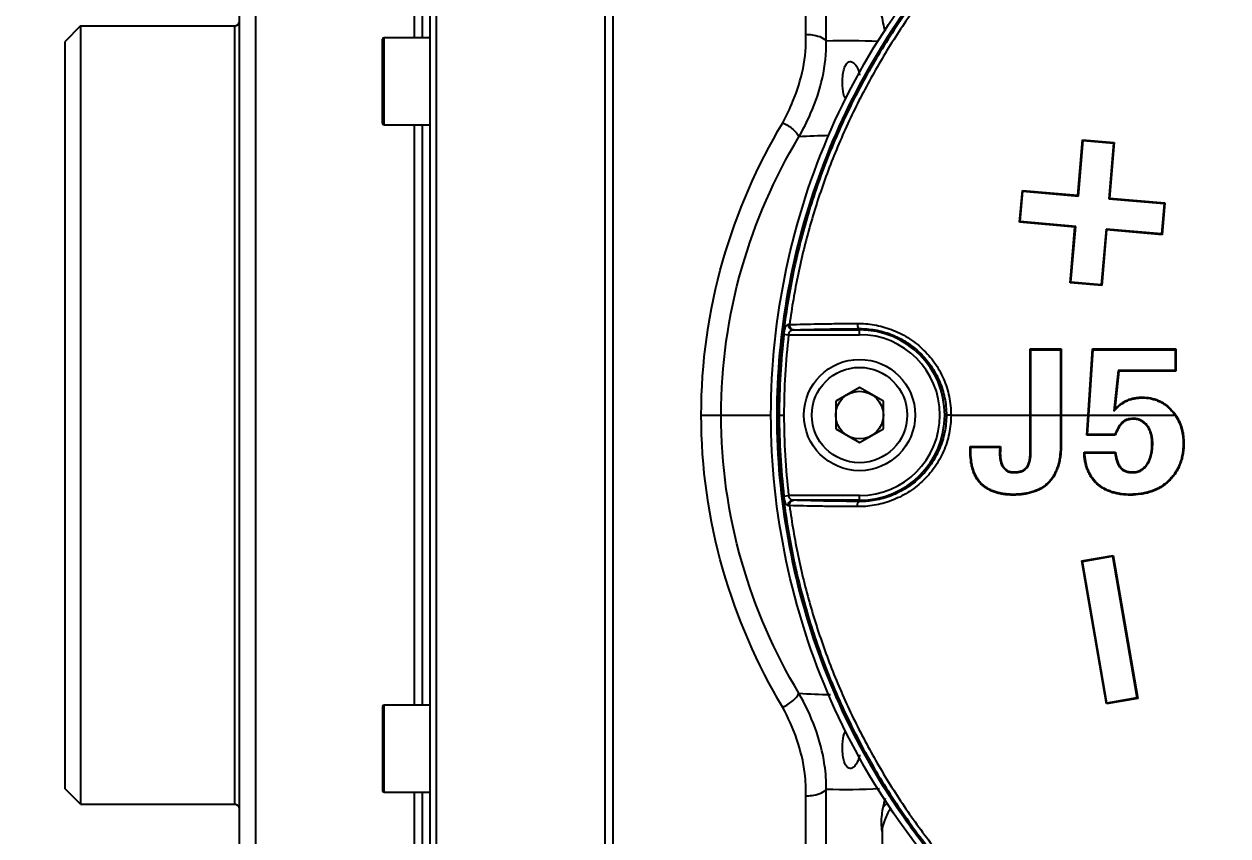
# Model space of a CAD drawing. Header units: millimetres. Extents: x 4086 to 8300, y 123 to 1549.
# Drawn here: x 7477.03 to 7495.96, y 1101.89 to 1114.66 of the extents above; entities that cross this region are included whole.
import ezdxf

# ---------------------------------------------------------------- set-up
doc = ezdxf.new("R2010")
doc.units = ezdxf.units.MM
doc.layers.add('外形图', color=7, linetype='Continuous')
doc.layers.add('尺寸标注', color=7, linetype='Continuous')
doc.styles.add('思源黑', font='SourceHanSansCN-Normal.ttf')
doc.dimstyles.new('尺寸标注_1_4比例', dxfattribs={"dimtxt": 7, "dimasz": 6, "dimexe": 2, "dimexo": 1.5, "dimgap": 1, "dimtad": 1, "dimdec": 1, "dimlfac": 4, "dimdsep": 46, "dimtxsty": '思源黑', "dimcen": 0.09, "dimadec": 0, "dimazin": 0, "dimtp": 0.01, "dimtm": 0.01, "dimtfac": 1, "dimtdec": 1, "dimtofl": 0, "dimtmove": 0, "dimatfit": 3, "dimfxl": 1, "dimtolj": 1, "dimarcsym": 0})

# ---------------------------------------------------------------- blocks, each defined once
blk = doc.blocks.new('*D986')
at = {"layer": 'Defpoints', "color": 0}
for p in [(7460.272, 1323.983), (7715.4, 1323.983), (7637.619, 925.251)]:
    blk.add_point(p, dxfattribs=at)
at = {"layer": '尺寸标注', "color": 0, "lineweight": -2}
for p, q in [((7713.9, 1323.983), (7458.272, 1323.983)), ((7460.272, 931.251), (7460.272, 1317.983)), ((7636.119, 925.251), (7458.272, 925.251))]:
    blk.add_line(p, q, dxfattribs=at)
at = {"layer": '尺寸标注', "color": 0}
for points in [[(7461.272, 1317.983), (7459.272, 1317.983), (7460.272, 1323.983)], [(7459.272, 931.251), (7461.272, 931.251), (7460.272, 925.251)]]:
    blk.add_solid(points, dxfattribs=at)
at = {"layer": '尺寸标注', "color": 0, "insert": (7455.648, 1124.617), "char_height": 7, "attachment_point": 5, "rotation": 90, "style": '思源黑'}
blk.add_mtext('\\A1;1594.9', dxfattribs=at)

msp = doc.modelspace()

# ---------------------------------------------------------------- linework, layer by layer
at = {"layer": '外形图'}
for p, q in [((7486.1647, 1096.9207), (7486.1647, 1120.0952)), ((7486.2897, 1096.2154), (7486.2897, 1120.1331)), ((7489.3204, 1114.4992), (7489.3204, 1120.1331)), ((7489.6411, 1114.399), (7489.6411, 1119.9387)), ((7483.4147, 1097.3731), (7483.4147, 1119.6428)), ((7483.5147, 1097.2581), (7483.5147, 1119.7581)), ((7480.4147, 1099.6332), (7480.4147, 1117.383)), ((7480.6647, 1116.8119), (7480.6647, 1099.3831)), ((7483.1647, 1114.4456), (7483.1647, 1116.8119)), ((7483.2897, 1114.4456), (7483.2897, 1116.9139)), ((7477.9147, 1114.6331), (7477.6647, 1114.3831)), ((7477.9147, 1114.6331), (7477.9147, 1102.3831)), ((7477.9147, 1114.6331), (7480.3397, 1114.6331)), ((7480.3397, 1102.3831), (7480.3397, 1114.6331)), ((7477.6647, 1114.3831), (7477.6647, 1102.6331)), ((7482.6647, 1113.0956), (7482.6647, 1114.4206)), ((7482.6897, 1113.0706), (7482.6897, 1114.4456)), ((7483.4147, 1114.4456), (7482.6897, 1114.4456)), ((7483.4147, 1113.0706), (7482.6897, 1113.0706)), ((7483.1647, 1103.9456), (7483.1647, 1113.0706)), ((7483.2897, 1103.9456), (7483.2897, 1113.0706)), ((7493.5969, 1111.9664), (7493.6734, 1112.8414)), ((7493.6068, 1111.9545), (7493.6834, 1112.8295)), ((7493.6734, 1112.8414), (7493.6834, 1112.8295)), ((7493.6734, 1112.8414), (7494.1715, 1112.7978)), ((7493.6834, 1112.8295), (7494.1596, 1112.7879)), ((7494.1596, 1112.7879), (7494.0831, 1111.9129)), ((7494.1715, 1112.7978), (7494.095, 1111.9228)), ((7494.1715, 1112.7978), (7494.1596, 1112.7879)), ((7492.6815, 1111.5427), (7492.7252, 1112.0427)), ((7492.6933, 1111.5527), (7492.7351, 1112.0308)), ((7492.7252, 1112.0427), (7492.7351, 1112.0308)), ((7492.7252, 1112.0427), (7493.5969, 1111.9664)), ((7492.7351, 1112.0308), (7493.6068, 1111.9545)), ((7493.5969, 1111.9664), (7493.6068, 1111.9545)), ((7494.095, 1111.9228), (7494.0831, 1111.9129)), ((7494.0831, 1111.9129), (7494.9548, 1111.8366)), ((7494.095, 1111.9228), (7494.9666, 1111.8466)), ((7494.9548, 1111.8366), (7494.9129, 1111.3584)), ((7494.9666, 1111.8466), (7494.9229, 1111.3466)), ((7494.9666, 1111.8466), (7494.9548, 1111.8366)), ((7492.6815, 1111.5427), (7492.6933, 1111.5527)), ((7493.5531, 1111.4664), (7492.6815, 1111.5427)), ((7493.565, 1111.4764), (7492.6933, 1111.5527)), ((7493.4766, 1110.5914), (7493.5531, 1111.4664)), ((7493.4885, 1110.6014), (7493.565, 1111.4764)), ((7493.5531, 1111.4664), (7493.565, 1111.4764)), ((7494.0412, 1111.4347), (7493.9647, 1110.5597)), ((7494.0512, 1111.4228), (7493.9747, 1110.5478)), ((7494.0512, 1111.4228), (7494.0412, 1111.4347)), ((7494.9129, 1111.3584), (7494.0412, 1111.4347)), ((7494.9229, 1111.3466), (7494.0512, 1111.4228)), ((7494.9229, 1111.3466), (7494.9129, 1111.3584)), ((7493.4766, 1110.5914), (7493.4885, 1110.6014)), ((7493.9747, 1110.5478), (7493.4766, 1110.5914)), ((7493.9647, 1110.5597), (7493.4885, 1110.6014)), ((7493.9747, 1110.5478), (7493.9647, 1110.5597)), ((7489.1141, 1109.8481), (7490.1647, 1109.8481)), ((7490.1647, 1109.7731), (7490.1647, 1109.8681)), ((7488.9769, 1109.7817), (7489.0503, 1109.7731)), ((7489.0503, 1109.7731), (7490.1647, 1109.7731)), ((7492.848, 1109.5478), (7492.8589, 1109.5369)), ((7492.848, 1109.5478), (7493.3368, 1109.5478)), ((7492.848, 1108.5081), (7492.848, 1109.5478)), ((7492.8589, 1109.5369), (7493.3259, 1109.5369)), ((7492.8589, 1108.5081), (7492.8589, 1109.5369)), ((7493.3368, 1109.5478), (7493.3259, 1109.5369)), ((7493.3259, 1109.5369), (7493.3259, 1108.5081)), ((7493.3368, 1109.5478), (7493.3368, 1108.5081)), ((7493.7589, 1108.5081), (7493.8272, 1109.5478)), ((7493.7698, 1108.5081), (7493.8375, 1109.5369)), ((7493.8272, 1109.5478), (7493.8375, 1109.5369)), ((7493.8272, 1109.5478), (7495.1371, 1109.5478)), ((7493.8375, 1109.5369), (7495.1262, 1109.5369)), ((7495.1371, 1109.5478), (7495.1262, 1109.5369)), ((7495.1262, 1109.5369), (7495.1262, 1109.2109)), ((7495.1371, 1109.5478), (7495.1371, 1109.2)), ((7494.231, 1109.2109), (7494.1656, 1108.5691)), ((7494.2409, 1109.2), (7494.1798, 1108.5999)), ((7494.2409, 1109.2), (7494.231, 1109.2109)), ((7495.1262, 1109.2109), (7494.231, 1109.2109)), ((7495.1371, 1109.2), (7494.2409, 1109.2)), ((7495.1371, 1109.2), (7495.1262, 1109.2109)), ((7490.1647, 1108.9411), (7489.7897, 1108.7246)), ((7490.5397, 1108.7246), (7490.1647, 1108.9411)), ((7489.7897, 1108.7246), (7489.7897, 1108.2916)), ((7490.5397, 1108.2916), (7490.5397, 1108.7246)), ((7494.3739, 1108.7443), (7494.3785, 1108.7344)), ((7494.6107, 1108.7895), (7494.6107, 1108.7785)), ((7487.6757, 1108.5083), (7487.9868, 1108.5079)), ((7487.9868, 1108.5081), (7488.7724, 1108.5081)), ((7488.9024, 1108.5081), (7488.8928, 1108.5081)), ((7488.9024, 1108.5081), (7488.9763, 1108.5081)), ((7491.6034, 1108.5081), (7491.5304, 1108.5081)), ((7491.6034, 1108.5081), (7492.8589, 1108.5081)), ((7492.848, 1107.9167), (7492.848, 1108.5081)), ((7492.8588, 1107.9167), (7492.8589, 1108.5081)), ((7492.8589, 1108.5081), (7493.3259, 1108.5081)), ((7493.3259, 1108.5081), (7493.7589, 1108.5081)), ((7493.3259, 1108.5081), (7493.3259, 1108.0452)), ((7493.3368, 1108.5081), (7493.3368, 1108.0452)), ((7493.7379, 1108.1894), (7493.7589, 1108.5081)), ((7493.7496, 1108.2003), (7493.7698, 1108.5081)), ((7493.7698, 1108.5081), (7495.124, 1108.5081)), ((7495.0787, 1108.5822), (7495.0706, 1108.5749)), ((7489.7897, 1108.2916), (7490.1647, 1108.0751)), ((7490.1647, 1108.0751), (7490.5397, 1108.2916)), ((7494.2989, 1108.3821), (7494.2911, 1108.3898)), ((7494.4728, 1108.4432), (7494.4728, 1108.4541)), ((7494.6819, 1108.3375), (7494.6905, 1108.3442)), ((7493.7379, 1108.1894), (7493.7496, 1108.2003)), ((7494.186, 1108.1894), (7493.7379, 1108.1894)), ((7494.1786, 1108.2003), (7493.7496, 1108.2003)), ((7491.9047, 1108.0139), (7492.3826, 1108.0139)), ((7491.9047, 1107.9434), (7491.9047, 1108.0139)), ((7491.9047, 1108.0139), (7491.9156, 1108.0029)), ((7491.9047, 1107.9434), (7491.9157, 1107.9434)), ((7491.9156, 1108.0029), (7492.3713, 1108.003)), ((7491.9157, 1107.9434), (7491.9156, 1108.0029)), ((7492.3713, 1108.003), (7492.3686, 1107.9344)), ((7492.3795, 1107.934), (7492.3686, 1107.9344)), ((7492.3826, 1108.0139), (7492.3713, 1108.003)), ((7492.3826, 1108.0139), (7492.3795, 1107.934)), ((7492.848, 1107.9167), (7492.8588, 1107.9167)), ((7493.3368, 1108.0452), (7493.3259, 1108.0452)), ((7493.6956, 1107.9261), (7494.1907, 1107.9261)), ((7493.7069, 1107.9152), (7494.181, 1107.9152)), ((7494.7642, 1108.0609), (7494.7752, 1108.0609)), ((7495.2656, 1108.0609), (7495.2547, 1108.0609)), ((7494.6806, 1107.7322), (7494.6896, 1107.726)), ((7492.591, 1107.6128), (7492.591, 1107.6019)), ((7492.788, 1107.6837), (7492.7963, 1107.6766)), ((7494.2707, 1107.688), (7494.2622, 1107.681)), ((7494.4602, 1107.6128), (7494.4602, 1107.6018)), ((7492.088, 1107.4106), (7492.0953, 1107.4188)), ((7493.1429, 1107.4431), (7493.1352, 1107.4508)), ((7493.8993, 1107.4232), (7493.9067, 1107.4313)), ((7495.0337, 1107.4717), (7495.0261, 1107.4796)), ((7488.9769, 1107.2345), (7489.0503, 1107.2431)), ((7490.1647, 1107.2431), (7489.0503, 1107.2431)), ((7490.1647, 1107.1681), (7489.1141, 1107.1681)), ((7490.1647, 1107.1481), (7490.1647, 1107.2431)), ((7492.5785, 1107.2492), (7492.5784, 1107.2601)), ((7494.4242, 1107.2492), (7494.4242, 1107.2602)), ((7493.6605, 1106.2133), (7494.1533, 1106.2978)), ((7494.0465, 1103.9633), (7493.6605, 1106.2133)), ((7493.6605, 1106.2133), (7493.6732, 1106.2043)), ((7493.6732, 1106.2043), (7494.1444, 1106.2852)), ((7494.0554, 1103.9759), (7493.6732, 1106.2043)), ((7494.1533, 1106.2978), (7494.1444, 1106.2852)), ((7494.1444, 1106.2852), (7494.5267, 1104.0567)), ((7494.1533, 1106.2978), (7494.5393, 1104.0478)), ((7482.6897, 1102.5706), (7482.6897, 1103.9456)), ((7483.4147, 1103.9456), (7482.6897, 1103.9456)), ((7494.5393, 1104.0478), (7494.0465, 1103.9633)), ((7494.0465, 1103.9633), (7494.0554, 1103.9759)), ((7494.5267, 1104.0567), (7494.0554, 1103.9759)), ((7494.5393, 1104.0478), (7494.5267, 1104.0567)), ((7482.6647, 1103.9206), (7482.6647, 1102.5956)), ((7477.9147, 1102.3831), (7477.6647, 1102.6331)), ((7489.6411, 1097.0775), (7489.6411, 1102.6172)), ((7483.4147, 1102.5706), (7482.6897, 1102.5706)), ((7483.1647, 1100.1023), (7483.1647, 1102.5706)), ((7483.2897, 1100.1023), (7483.2897, 1102.5706)), ((7489.3204, 1096.8831), (7489.3204, 1102.517)), ((7477.9147, 1102.3831), (7480.3397, 1102.3831)), ((7490.5192, 1101.9521), (7490.5192, 1098.7605))]:
    msp.add_line(p, q, dxfattribs=at)
for radius in [0.875, 0.75, 0.375]:
    msp.add_circle((7490.1647, 1108.5081), radius, dxfattribs=at)
for centre, radius, start, end in [((7480.3397, 1114.7081), 0.075, 270, 0), ((7482.6897, 1114.4206), 0.025, 90, 180), ((7482.6897, 1113.0956), 0.025, 180, 270), ((7489.8718, 1102.8404), 10.0668, 91.08708, 93.76047), ((7489.1281, 1106.3569), 3.5762, 91.01922, 91.31487), ((7489.2276, 1106.925), 2.9253, 91.90109, 92.22497), ((7490.1647, 1108.5081), 1.34, 270, 90), ((7499.8406, 1108.5067), 10.9382, 173.30625, 179.99289), ((7499.8451, 1108.5067), 10.8688, 173.3085, 179.99241), ((7490.1647, 1108.5081), 1.265, 270, 90), ((7499.841, 1108.5095), 10.9386, 180.00721, 186.69358), ((7499.8456, 1108.5096), 10.8693, 180.00769, 186.69131), ((7496.379, 1107.5716), 2.4277, 154.94217, 155.7417), ((7494.5494, 1108.1036), 0.7027, 35.14424, 42.12265), ((7494.5488, 1108.1032), 0.7144, 34.52937, 42.11546), ((7497.6451, 1110.5473), 4.1863, 214.09937, 214.28068), ((7495.8702, 1110.1627), 3.1195, 225.80619, 226.0957), ((7496.5301, 1105.8428), 3.1325, 138.31315, 138.58111), ((7489.2344, 1110.2778), 3.1121, 267.78478, 268.08921), ((7489.1334, 1110.9196), 3.8365, 268.69518, 268.97076), ((7489.8704, 1114.1464), 10.0374, 266.23681, 269.07234), ((7482.6897, 1103.9206), 0.025, 90, 180), ((7482.6897, 1102.5956), 0.025, 180, 270), ((7497.17, 1100.8714), 6.796, 166.33011, 167.56569), ((7491.2118, 1101.7252), 0.912, 131.53983, 138.05557), ((7480.3397, 1102.3081), 0.075, 0, 90)]:
    msp.add_arc(centre, radius, start, end, dxfattribs=at)
for points, knots in [([(7510.5991, 1096.7967), (7509.2896, 1096.8644), (7506.671, 1097.0082), (7503.3984, 1097.2005), (7500.7821, 1097.3839), (7498.8176, 1097.4807), (7496.8707, 1097.8223), (7494.4195, 1098.7737), (7491.7235, 1100.747), (7489.5315, 1104.0961), (7488.6432, 1108.0012), (7489.1776, 1111.9705), (7491.0636, 1115.5062), (7494.0642, 1118.1503), (7497.1895, 1119.3675), (7499.8054, 1119.5839), (7501.7682, 1119.6982), (7503.7312, 1119.833), (7505.8776, 1119.9607), (7507.3701, 1120.0456), (7508.2081, 1120.0918)], [0.28146252, 0.28146252, 0.28146252, 0.28146252, 0.31273614, 0.34400979, 0.35964567, 0.37528804, 0.39090882, 0.40654015, 0.43767886, 0.46883558, 0.50000932, 0.531187, 0.56236151, 0.59353222, 0.62470786, 0.64034231, 0.65599699, 0.67162568, 0.68726241, 0.70727908, 0.70727908, 0.70727908, 0.70727908]), ([(7508.2082, 1120.092), (7507.8804, 1120.0739), (7507.1958, 1120.0357), (7506.1546, 1119.9759), (7505.0846, 1119.9126), (7504.193, 1119.8583), (7503.4797, 1119.814), (7502.9448, 1119.7802), (7502.41, 1119.7461), (7501.8751, 1119.7114), (7501.3403, 1119.6762), (7500.8947, 1119.6466), (7500.5382, 1119.6227), (7500.2708, 1119.6045), (7500.048, 1119.5892), (7499.8698, 1119.5769), (7499.7361, 1119.5677), (7499.6024, 1119.5586), (7499.4688, 1119.5497), (7499.3351, 1119.5406), (7499.1569, 1119.528), (7498.9342, 1119.5103), (7498.712, 1119.4885), (7498.5346, 1119.4675), (7498.3574, 1119.4441), (7498.1366, 1119.4107), (7497.8727, 1119.3642), (7497.5223, 1119.2939), (7497.0877, 1119.1903), (7496.5729, 1119.0406), (7496.066, 1118.8661), (7495.5681, 1118.6672), (7495.0804, 1118.4444), (7494.6042, 1118.1982), (7494.1404, 1117.9291), (7493.6902, 1117.638), (7493.2546, 1117.3253), (7492.8348, 1116.9919), (7492.4316, 1116.6385), (7492.046, 1116.2659), (7491.679, 1115.8751), (7491.3314, 1115.4669), (7491.0039, 1115.0424), (7490.6974, 1114.6025), (7490.4126, 1114.1482), (7490.1502, 1113.6807), (7489.9107, 1113.201), (7489.6949, 1112.7102), (7489.5033, 1112.2095), (7489.3363, 1111.7), (7489.1942, 1111.183), (7489.0381, 1110.4855), (7488.9327, 1109.7776), (7488.879, 1109.0649), (7488.86, 1108.3504), (7488.9023, 1107.4568), (7489.0308, 1106.5716), (7489.1842, 1105.8736), (7489.3244, 1105.3561), (7489.4895, 1104.846), (7489.6791, 1104.3445), (7489.8931, 1103.8529), (7490.1308, 1103.3723), (7490.3914, 1102.9038), (7490.6745, 1102.4484), (7490.9794, 1102.0074), (7491.3052, 1101.5816), (7491.6513, 1101.1721), (7492.0169, 1100.7799), (7492.401, 1100.406), (7492.8029, 1100.051), (7493.2215, 1099.716), (7493.6558, 1099.4017), (7494.105, 1099.1089), (7494.5677, 1098.8381), (7495.043, 1098.5901), (7495.5299, 1098.3655), (7496.027, 1098.1647), (7496.5333, 1097.9883), (7497.0475, 1097.8366), (7497.5686, 1097.7103), (7498.095, 1097.6092), (7498.5373, 1097.5458), (7498.8928, 1097.5096), (7499.1154, 1097.4914), (7499.2936, 1097.4784), (7499.4273, 1097.4693), (7499.5609, 1097.4604), (7499.7392, 1097.4483), (7499.962, 1097.433), (7500.2293, 1097.4145), (7500.4967, 1097.3963), (7500.8532, 1097.3724), (7501.2988, 1097.3428), (7501.8336, 1097.3075), (7502.3685, 1097.2728), (7502.9033, 1097.2386), (7503.4382, 1097.2048), (7504.1515, 1097.1605), (7505.0431, 1097.1061), (7506.1131, 1097.0428), (7507.1833, 1096.9812), (7508.2535, 1096.9214), (7509.3239, 1096.8633), (7510.1057, 1096.8222), (7510.5308, 1096.8002), (7510.5991, 1096.7967)], [0.31313948, 0.31313948, 0.31313948, 0.31313948, 0.32031776, 0.32813038, 0.33594301, 0.34375564, 0.34766195, 0.35156827, 0.35547458, 0.3593809, 0.36328721, 0.36719352, 0.36914668, 0.37109984, 0.373053, 0.37402957, 0.37500615, 0.37598273, 0.37695931, 0.37793589, 0.37891247, 0.38086562, 0.38281876, 0.38379535, 0.38477194, 0.38672507, 0.38867821, 0.39063135, 0.39453735, 0.39844338, 0.40234947, 0.40625559, 0.41016175, 0.41406793, 0.41797412, 0.4218803, 0.42578647, 0.42969264, 0.43359882, 0.437505, 0.44141117, 0.44531735, 0.44922352, 0.4531297, 0.45703588, 0.46094205, 0.46484823, 0.4687544, 0.47266057, 0.47656675, 0.48047293, 0.48437911, 0.49218919, 0.49609537, 0.50000154, 0.50781156, 0.51562164, 0.51952782, 0.523434, 0.52734018, 0.53124635, 0.53515252, 0.5390587, 0.54296487, 0.54687105, 0.55077723, 0.5546834, 0.55858958, 0.56249575, 0.56640193, 0.5703081, 0.57421428, 0.57812046, 0.58202664, 0.58593281, 0.58983897, 0.59374512, 0.59765123, 0.60155729, 0.6054633, 0.60936929, 0.61327529, 0.61718125, 0.61913439, 0.62108754, 0.62206412, 0.6230407, 0.62401727, 0.62499385, 0.62694701, 0.62890017, 0.63085332, 0.63280648, 0.6367128, 0.64061911, 0.64452542, 0.64843174, 0.65233805, 0.65624437, 0.66405699, 0.67186962, 0.67968225, 0.68749488, 0.69530751, 0.70312013, 0.70461453, 0.70461453, 0.70461453, 0.70461453]), ([(7488.7724, 1108.5081), (7488.7724, 1110.0394), (7489.4225, 1113.1396), (7492.1773, 1116.9698), (7495.5809, 1118.9805), (7498.5875, 1119.6427), (7500.1188, 1119.6902), (7500.8771, 1119.7298)], [0, 0, 0, 0, 0.2501627, 0.5002704, 0.7502858, 0.875949, 1, 1, 1, 1]), ([(7491.6565, 1115.6981), (7491.5697, 1115.5966), (7491.3996, 1115.3906), (7491.1551, 1115.0731), (7490.9217, 1114.7473), (7490.6263, 1114.3022), (7490.355, 1113.8415), (7490.109, 1113.3673), (7489.9375, 1113.0051), (7489.7793, 1112.6369), (7489.5865, 1112.1387), (7489.3801, 1111.5031), (7489.2207, 1110.8541), (7489.1218, 1110.3291), (7489.082, 1110.0649), (7489.0645, 1109.9325)], [0, 0, 0, 0, 0.0625034, 0.1250075, 0.1875113, 0.2500154, 0.3750034, 0.4375074, 0.5000112, 0.5625149, 0.6250186, 0.7500052, 0.8749922, 0.9374962, 1, 1, 1, 1]), ([(7491.3287, 1115.4187), (7491.1332, 1115.1759), (7490.8554, 1114.7991), (7490.5183, 1114.2751), (7490.2825, 1113.872), (7490.0641, 1113.4595), (7489.8632, 1113.0381), (7489.6805, 1112.6086), (7489.4614, 1112.026), (7489.2344, 1111.2811), (7489.0709, 1110.5197), (7488.9789, 1109.9043), (7488.9129, 1109.2857), (7488.8928, 1108.819), (7488.8928, 1108.5081)], [0, 0, 0, 0, 0.125213, 0.187763, 0.2502673, 0.312745, 0.3752181, 0.437704, 0.5002062, 0.6251898, 0.7501554, 0.8126328, 0.8750971, 1, 1, 1, 1]), ([(7490.5191, 1115.0641), (7490.484, 1115.0593), (7490.4875, 1114.9335), (7490.5037, 1114.825), (7490.5332, 1114.6791), (7490.5546, 1114.5883), (7490.5656, 1114.5426)], [0, 0, 0, 0, 0.198891, 0.4675582, 0.7360259, 1, 1, 1, 1]), ([(7488.9563, 1113.1078), (7489.016, 1113.218), (7489.2253, 1113.6517), (7489.3357, 1114.1424), (7489.3204, 1114.4992)], [0, 0, 0, 0, 0.259654, 1, 1, 1, 1]), ([(7489.2116, 1112.8855), (7489.2792, 1113.0047), (7489.519, 1113.4738), (7489.6495, 1114.0084), (7489.6411, 1114.399)], [0, 0, 0, 0, 0.259617, 1, 1, 1, 1]), ([(7489.3204, 1114.4992), (7489.3529, 1114.4992), (7489.4646, 1114.4912), (7489.5837, 1114.4558), (7489.6411, 1114.399)], [0, 0, 0, 0, 0.287162, 1, 1, 1, 1]), ([(7489.9429, 1113.4875), (7489.9147, 1113.532), (7489.8929, 1113.6569), (7489.8924, 1113.8084), (7489.9142, 1113.934), (7489.9386, 1114.0168), (7489.9864, 1114.0706), (7490.0184, 1114.0706)], [0, 0, 0, 0, 0.250474, 0.5765658, 0.7263547, 0.8479353, 1, 1, 1, 1]), ([(7490.0184, 1114.0706), (7490.0246, 1114.0706), (7490.0536, 1114.066), (7490.0776, 1114.0458), (7490.0925, 1114.0287)], [0, 0, 0, 0, 0.2149383, 1, 1, 1, 1]), ([(7490.0925, 1114.0287), (7490.101, 1114.019), (7490.1373, 1113.9683), (7490.1573, 1113.9073), (7490.166, 1113.8589)], [0, 0, 0, 0, 0.2078738, 1, 1, 1, 1]), ([(7487.6757, 1108.5081), (7487.6758, 1109.3249), (7487.9016, 1110.9398), (7488.5554, 1112.428), (7488.9563, 1113.1078)], [0, 0, 0, 0, 0.5085829, 1, 1, 1, 1]), ([(7488.9563, 1113.1078), (7489.0157, 1113.0796), (7489.1112, 1113.0181), (7489.1959, 1112.9316), (7489.2116, 1112.8855)], [0, 0, 0, 0, 0.5747459, 1, 1, 1, 1]), ([(7487.9868, 1108.5081), (7487.9878, 1109.2856), (7488.2059, 1110.8217), (7488.8249, 1112.2411), (7489.2116, 1112.8855)], [0, 0, 0, 0, 0.5084916, 1, 1, 1, 1]), ([(7488.9769, 1109.7817), (7488.9782, 1109.7923), (7488.981, 1109.8129), (7488.9865, 1109.8422), (7488.9931, 1109.8686), (7488.9999, 1109.8879), (7489.0061, 1109.9011), (7489.0109, 1109.9092), (7489.016, 1109.9162), (7489.0214, 1109.9219), (7489.0272, 1109.9264), (7489.0332, 1109.9296), (7489.0395, 1109.9316), (7489.0439, 1109.9321), (7489.0461, 1109.9321)], [0, 0, 0, 0, 0.1809707, 0.3527297, 0.5078375, 0.6420366, 0.7009015, 0.7544249, 0.8029703, 0.8471804, 0.8878856, 0.9261304, 0.9631042, 1, 1, 1, 1]), ([(7489.0461, 1109.9321), (7489.045, 1109.9217), (7489.0468, 1109.9005), (7489.0589, 1109.877), (7489.0733, 1109.8625), (7489.0858, 1109.8544), (7489.0996, 1109.8494), (7489.1093, 1109.8482), (7489.1141, 1109.8481)], [0, 0, 0, 0, 0.2590614, 0.5135962, 0.638237, 0.7605314, 0.8808655, 1, 1, 1, 1]), ([(7489.0503, 1109.7731), (7489.0516, 1109.7785), (7489.0538, 1109.7865), (7489.0573, 1109.7968), (7489.0611, 1109.8064), (7489.0664, 1109.8173), (7489.074, 1109.8285), (7489.0827, 1109.8373), (7489.0925, 1109.8436), (7489.1031, 1109.8472), (7489.1104, 1109.848), (7489.1141, 1109.8481)], [0, 0, 0, 0, 0.1564809, 0.2327225, 0.3067251, 0.4460882, 0.5725887, 0.6872156, 0.7935277, 0.8963777, 1, 1, 1, 1]), ([(7489.0645, 1109.9325), (7489.064, 1109.9273), (7489.064, 1109.9167), (7489.0668, 1109.9013), (7489.0724, 1109.8868), (7489.0806, 1109.8739), (7489.091, 1109.8631), (7489.1031, 1109.855), (7489.1165, 1109.85), (7489.1259, 1109.8488), (7489.1306, 1109.8487)], [0, 0, 0, 0, 0.1315275, 0.2626816, 0.3922974, 0.5194353, 0.6435475, 0.7645919, 0.8830751, 1, 1, 1, 1]), ([(7489.0645, 1109.9325), (7489.2123, 1109.9372), (7489.4565, 1109.9427), (7489.8117, 1109.9473), (7490.019, 1109.9488), (7490.1301, 1109.9494)], [0, 0, 0, 0, 0.4163063, 0.6874144, 1, 1, 1, 1]), ([(7489.1306, 1109.8487), (7489.274, 1109.8535), (7489.5108, 1109.8594), (7489.8556, 1109.8649), (7490.0568, 1109.8671), (7490.1647, 1109.8681)], [0, 0, 0, 0, 0.4161766, 0.6871997, 1, 1, 1, 1]), ([(7490.1301, 1109.9494), (7490.1299, 1109.9443), (7490.1301, 1109.9342), (7490.1317, 1109.9193), (7490.1347, 1109.9055), (7490.1388, 1109.8931), (7490.1441, 1109.8828), (7490.1502, 1109.8749), (7490.1561, 1109.8703), (7490.161, 1109.8685), (7490.1635, 1109.8681), (7490.1647, 1109.8681)], [0, 0, 0, 0, 0.1616643, 0.3203232, 0.4708809, 0.6088414, 0.730794, 0.8350787, 0.9228539, 0.9622564, 1, 1, 1, 1]), ([(7490.1301, 1109.9494), (7490.174, 1109.9497), (7490.263, 1109.9463), (7490.3972, 1109.9292), (7490.5323, 1109.8993), (7490.6664, 1109.8562), (7490.7975, 1109.7997), (7490.9236, 1109.7301), (7491.043, 1109.6477), (7491.154, 1109.5535), (7491.2551, 1109.4482), (7491.3451, 1109.3331), (7491.423, 1109.2092), (7491.4879, 1109.078), (7491.5392, 1108.9408), (7491.5761, 1108.7991), (7491.5984, 1108.6544), (7491.6034, 1108.5568), (7491.6034, 1108.5081)], [0, 0, 0, 0, 0.0574387, 0.1164652, 0.1768396, 0.2382926, 0.3005562, 0.3633912, 0.4266055, 0.4900588, 0.5536575, 0.6173418, 0.6810759, 0.7448389, 0.8086187, 0.8724081, 0.9362027, 1, 1, 1, 1]), ([(7490.1647, 1109.8681), (7490.2053, 1109.8685), (7490.288, 1109.8655), (7490.4127, 1109.8494), (7490.5384, 1109.8209), (7490.6631, 1109.7795), (7490.7851, 1109.7254), (7490.9022, 1109.6587), (7491.0129, 1109.5802), (7491.1156, 1109.4906), (7491.2091, 1109.3909), (7491.2922, 1109.2822), (7491.3641, 1109.1656), (7491.4239, 1109.0423), (7491.4711, 1108.9135), (7491.5052, 1108.7807), (7491.5258, 1108.6451), (7491.5304, 1108.5537), (7491.5304, 1108.5081)], [0, 0, 0, 0, 0.0569503, 0.1156366, 0.1758075, 0.2371692, 0.2994225, 0.3623005, 0.4255904, 0.4891382, 0.552842, 0.6166374, 0.6804861, 0.7443657, 0.8082632, 0.8721709, 0.936084, 1, 1, 1, 1]), ([(7494.1656, 1108.5691), (7494.1963, 1108.6023), (7494.2612, 1108.6653), (7494.3375, 1108.7156), (7494.3785, 1108.7344)], [0, 0, 0, 0, 0.5003894, 1, 1, 1, 1]), ([(7494.1798, 1108.5999), (7494.1942, 1108.6146), (7494.2236, 1108.6431), (7494.2704, 1108.6822), (7494.3202, 1108.7168), (7494.3557, 1108.736), (7494.3739, 1108.7443)], [0, 0, 0, 0, 0.2540499, 0.5039503, 0.752102, 1, 1, 1, 1]), ([(7494.3739, 1108.7443), (7494.3921, 1108.7526), (7494.4297, 1108.7666), (7494.4884, 1108.7804), (7494.549, 1108.788), (7494.5899, 1108.7895), (7494.6107, 1108.7895)], [0, 0, 0, 0, 0.2467042, 0.4939599, 0.7440047, 1, 1, 1, 1]), ([(7494.3785, 1108.7344), (7494.3965, 1108.7426), (7494.4339, 1108.7565), (7494.492, 1108.7699), (7494.5511, 1108.7771), (7494.5908, 1108.7785), (7494.6107, 1108.7785)], [0, 0, 0, 0, 0.249934, 0.4999209, 0.749946, 1, 1, 1, 1]), ([(7494.6107, 1108.7895), (7494.6547, 1108.7895), (7494.7207, 1108.7838), (7494.8056, 1108.7625), (7494.8668, 1108.7398), (7494.9251, 1108.7101), (7494.9991, 1108.6614), (7495.0486, 1108.6156), (7495.0787, 1108.5822)], [0, 0, 0, 0, 0.2505449, 0.3734857, 0.4967523, 0.6203674, 0.7444235, 1, 1, 1, 1]), ([(7494.6107, 1108.7785), (7494.6539, 1108.7785), (7494.719, 1108.7729), (7494.803, 1108.7519), (7494.8639, 1108.7291), (7494.9217, 1108.6994), (7494.9938, 1108.6515), (7495.0417, 1108.607), (7495.0706, 1108.5749)], [0, 0, 0, 0, 0.2498716, 0.3749413, 0.5000058, 0.6250701, 0.7501389, 1, 1, 1, 1]), ([(7488.9563, 1103.9084), (7488.5554, 1104.5882), (7487.9016, 1106.0764), (7487.6758, 1107.6913), (7487.6757, 1108.5081)], [0, 0, 0, 0, 0.4914171, 1, 1, 1, 1]), ([(7489.2116, 1104.1307), (7488.8249, 1104.7751), (7488.2059, 1106.1945), (7487.9878, 1107.7306), (7487.9868, 1108.5081)], [0, 0, 0, 0, 0.4915084, 1, 1, 1, 1]), ([(7500.8771, 1097.2863), (7500.1189, 1097.326), (7498.5877, 1097.3735), (7495.5812, 1098.0356), (7492.1775, 1100.0461), (7489.4227, 1103.8764), (7488.7724, 1106.9767), (7488.7724, 1108.5081)], [0, 0, 0, 0, 0.1240378, 0.2496926, 0.4997055, 0.7498194, 1, 1, 1, 1]), ([(7488.8928, 1108.5081), (7488.8928, 1108.1972), (7488.9195, 1107.575), (7489.0382, 1106.6486), (7489.2344, 1105.7352), (7489.4614, 1104.9902), (7489.6805, 1104.4076), (7489.8632, 1103.9781), (7490.064, 1103.5567), (7490.2825, 1103.1442), (7490.5182, 1102.7412), (7490.8554, 1102.2171), (7491.1332, 1101.8403), (7491.3287, 1101.5975)], [0, 0, 0, 0, 0.1249062, 0.2498236, 0.3747923, 0.4997794, 0.5622834, 0.6247709, 0.687246, 0.7497254, 0.8122315, 0.8747833, 1, 1, 1, 1]), ([(7491.6034, 1108.5081), (7491.6034, 1108.4107), (7491.5884, 1108.2641), (7491.5391, 1108.0754), (7491.4879, 1107.9382), (7491.423, 1107.807), (7491.3451, 1107.6831), (7491.2551, 1107.568), (7491.154, 1107.4627), (7491.043, 1107.3685), (7490.9236, 1107.2861), (7490.7975, 1107.2165), (7490.6664, 1107.16), (7490.5323, 1107.1169), (7490.3972, 1107.087), (7490.263, 1107.0699), (7490.174, 1107.0665), (7490.1301, 1107.0667)], [0, 0, 0, 0, 0.1274482, 0.1912483, 0.2550389, 0.3188126, 0.3825575, 0.4462522, 0.5098614, 0.5733251, 0.6365496, 0.6993948, 0.7616685, 0.8231316, 0.8835158, 0.9425519, 1, 1, 1, 1]), ([(7491.5304, 1108.5081), (7491.5304, 1108.4625), (7491.5258, 1108.3711), (7491.5052, 1108.2355), (7491.4711, 1108.1027), (7491.4239, 1107.9739), (7491.3641, 1107.8506), (7491.2922, 1107.734), (7491.2091, 1107.6253), (7491.1156, 1107.5256), (7491.0129, 1107.436), (7490.9022, 1107.3575), (7490.7851, 1107.2908), (7490.6631, 1107.2367), (7490.5384, 1107.1953), (7490.4127, 1107.1668), (7490.288, 1107.1507), (7490.2053, 1107.1477), (7490.1647, 1107.1481)], [0, 0, 0, 0, 0.063916, 0.127829, 0.1917367, 0.2556341, 0.3195137, 0.3833625, 0.4471578, 0.5108617, 0.5744094, 0.6376993, 0.7005773, 0.7628307, 0.8241924, 0.8843634, 0.9430497, 1, 1, 1, 1]), ([(7493.7589, 1108.5081), (7493.7598, 1108.508), (7493.7612, 1108.508), (7493.763, 1108.5078), (7493.7643, 1108.5077), (7493.7657, 1108.5076), (7493.7676, 1108.5076), (7493.7689, 1108.5079), (7493.7698, 1108.5081)], [0, 0, 0, 0, 0.2482887, 0.3724403, 0.4966183, 0.6207658, 0.7453715, 1, 1, 1, 1]), ([(7495.1373, 1108.5081), (7495.1369, 1108.5078), (7495.1363, 1108.5072), (7495.1353, 1108.5062), (7495.134, 1108.5056), (7495.1331, 1108.5049), (7495.1326, 1108.5041), (7495.1322, 1108.5035), (7495.1315, 1108.503), (7495.1307, 1108.5031), (7495.1301, 1108.5034), (7495.1291, 1108.5039), (7495.1278, 1108.5049), (7495.126, 1108.5064), (7495.1247, 1108.5075), (7495.124, 1108.5081)], [0, 0, 0, 0, 0.0821461, 0.1643248, 0.2460974, 0.3280337, 0.3718596, 0.4149817, 0.4558205, 0.5064581, 0.5422025, 0.5861345, 0.6975543, 0.8371356, 1, 1, 1, 1]), ([(7495.124, 1108.5081), (7495.1354, 1108.492), (7495.1566, 1108.4587), (7495.1841, 1108.4062), (7495.2069, 1108.3515), (7495.2252, 1108.2952), (7495.2389, 1108.2375), (7495.2514, 1108.1596), (7495.2547, 1108.1003), (7495.2547, 1108.0609)], [0, 0, 0, 0, 0.1250087, 0.2500157, 0.3750256, 0.5000382, 0.6250541, 0.7500732, 1, 1, 1, 1]), ([(7495.1373, 1108.5081), (7495.1485, 1108.4919), (7495.1694, 1108.4584), (7495.1963, 1108.4058), (7495.2187, 1108.3511), (7495.2366, 1108.2948), (7495.2501, 1108.2372), (7495.2624, 1108.1594), (7495.2656, 1108.1002), (7495.2656, 1108.0609)], [0, 0, 0, 0, 0.1250084, 0.2500153, 0.3750251, 0.5000374, 0.6250529, 0.7500714, 1, 1, 1, 1]), ([(7494.2911, 1108.3898), (7494.2781, 1108.3768), (7494.2603, 1108.3553), (7494.2398, 1108.3245), (7494.2257, 1108.3007), (7494.2126, 1108.2762), (7494.1964, 1108.243), (7494.1855, 1108.2175), (7494.1786, 1108.2003)], [0, 0, 0, 0, 0.2498402, 0.3748691, 0.499902, 0.6249338, 0.7499645, 1, 1, 1, 1]), ([(7494.2989, 1108.3821), (7494.2734, 1108.3566), (7494.2421, 1108.3103), (7494.2084, 1108.2436), (7494.1933, 1108.2078), (7494.186, 1108.1894)], [0, 0, 0, 0, 0.4817242, 0.7352918, 1, 1, 1, 1]), ([(7494.4728, 1108.4541), (7494.4563, 1108.4541), (7494.4233, 1108.4523), (7494.3828, 1108.4436), (7494.3519, 1108.4319), (7494.3299, 1108.4205), (7494.3093, 1108.4066), (7494.2969, 1108.3957), (7494.2911, 1108.3898)], [0, 0, 0, 0, 0.2499964, 0.4998651, 0.6249095, 0.7499446, 0.8749704, 1, 1, 1, 1]), ([(7494.4728, 1108.4432), (7494.4556, 1108.4432), (7494.4226, 1108.4412), (7494.3828, 1108.4321), (7494.3539, 1108.4207), (7494.334, 1108.4101), (7494.3154, 1108.3974), (7494.3042, 1108.3874), (7494.2989, 1108.3821)], [0, 0, 0, 0, 0.2718311, 0.5231265, 0.6437561, 0.7624951, 0.880788, 1, 1, 1, 1]), ([(7494.6905, 1108.3442), (7494.6841, 1108.3526), (7494.6704, 1108.3687), (7494.6476, 1108.3907), (7494.6224, 1108.41), (7494.5952, 1108.4262), (7494.5661, 1108.4389), (7494.5357, 1108.4479), (7494.5044, 1108.4531), (7494.4833, 1108.4541), (7494.4728, 1108.4541)], [0, 0, 0, 0, 0.1250261, 0.2500393, 0.3750409, 0.5000313, 0.6250173, 0.7500058, 0.8749994, 1, 1, 1, 1]), ([(7494.6819, 1108.3375), (7494.6754, 1108.3458), (7494.662, 1108.3616), (7494.64, 1108.3827), (7494.6163, 1108.4009), (7494.5909, 1108.4161), (7494.5638, 1108.4281), (7494.5349, 1108.4368), (7494.5044, 1108.4421), (7494.4835, 1108.4432), (7494.4728, 1108.4432)], [0, 0, 0, 0, 0.1297121, 0.254562, 0.3766838, 0.4975481, 0.6186346, 0.7416395, 0.8682891, 1, 1, 1, 1]), ([(7494.7642, 1108.0609), (7494.7642, 1108.0854), (7494.7617, 1108.1344), (7494.7481, 1108.2068), (7494.7268, 1108.2646), (7494.7033, 1108.3077), (7494.6894, 1108.3279), (7494.6819, 1108.3375)], [0, 0, 0, 0, 0.2500559, 0.5000255, 0.7498948, 0.8749474, 1, 1, 1, 1]), ([(7494.7752, 1108.0609), (7494.7752, 1108.086), (7494.7726, 1108.1362), (7494.7585, 1108.2104), (7494.7367, 1108.2696), (7494.7125, 1108.3137), (7494.6982, 1108.3343), (7494.6905, 1108.3442)], [0, 0, 0, 0, 0.2500543, 0.5000226, 0.7498933, 0.8749466, 1, 1, 1, 1]), ([(7492.088, 1107.4106), (7492.0699, 1107.4267), (7492.0363, 1107.4618), (7491.9952, 1107.5219), (7491.9632, 1107.5872), (7491.9394, 1107.6559), (7491.9226, 1107.7266), (7491.9082, 1107.8223), (7491.9047, 1107.895), (7491.9047, 1107.9434)], [0, 0, 0, 0, 0.1249559, 0.2499284, 0.3749242, 0.4999398, 0.6249706, 0.7500107, 1, 1, 1, 1]), ([(7492.0953, 1107.4188), (7492.0775, 1107.4346), (7492.0444, 1107.4692), (7492.0041, 1107.5284), (7491.9728, 1107.5928), (7491.9495, 1107.6604), (7491.9331, 1107.73), (7491.919, 1107.8242), (7491.9157, 1107.8958), (7491.9157, 1107.9434)], [0, 0, 0, 0, 0.1249547, 0.2499266, 0.3749228, 0.4999388, 0.6249697, 0.7500096, 1, 1, 1, 1]), ([(7492.3686, 1107.9344), (7492.3678, 1107.9154), (7492.3676, 1107.8774), (7492.3715, 1107.8299), (7492.3779, 1107.7924), (7492.3868, 1107.7555), (7492.4002, 1107.7197), (7492.4194, 1107.6868), (7492.4369, 1107.6642), (7492.4576, 1107.6445), (7492.4812, 1107.6282), (7492.507, 1107.6158), (7492.5343, 1107.6075), (7492.5625, 1107.6028), (7492.5815, 1107.6019), (7492.591, 1107.6019)], [0, 0, 0, 0, 0.1250258, 0.2500375, 0.3125633, 0.3750881, 0.4999818, 0.5624927, 0.6249937, 0.687487, 0.7499761, 0.8124685, 0.8749704, 0.9374809, 1, 1, 1, 1]), ([(7492.3795, 1107.934), (7492.3787, 1107.9157), (7492.3785, 1107.8791), (7492.382, 1107.8335), (7492.388, 1107.7974), (7492.3963, 1107.7619), (7492.4088, 1107.7273), (7492.4268, 1107.6954), (7492.4433, 1107.6734), (7492.463, 1107.6542), (7492.4855, 1107.6383), (7492.5102, 1107.6263), (7492.5365, 1107.6182), (7492.5636, 1107.6136), (7492.5819, 1107.6128), (7492.591, 1107.6128)], [0, 0, 0, 0, 0.1250265, 0.2500398, 0.3125651, 0.3750901, 0.4999912, 0.5625025, 0.625003, 0.6874941, 0.7499808, 0.8124705, 0.8749708, 0.9374809, 1, 1, 1, 1]), ([(7492.788, 1107.6837), (7492.7942, 1107.691), (7492.8054, 1107.7067), (7492.8184, 1107.7327), (7492.8285, 1107.7604), (7492.8362, 1107.7894), (7492.8417, 1107.8197), (7492.8454, 1107.851), (7492.8475, 1107.8835), (7492.848, 1107.9055), (7492.848, 1107.9167)], [0, 0, 0, 0, 0.1173425, 0.2351895, 0.3548689, 0.4769678, 0.6021252, 0.730694, 0.863133, 1, 1, 1, 1]), ([(7492.7963, 1107.6766), (7492.8233, 1107.7084), (7492.8424, 1107.7604), (7492.853, 1107.8221), (7492.8565, 1107.8535), (7492.8585, 1107.8851), (7492.8588, 1107.9062), (7492.8588, 1107.9167)], [0, 0, 0, 0, 0.4975379, 0.6231495, 0.7487654, 0.8743844, 1, 1, 1, 1]), ([(7493.3259, 1108.0452), (7493.3259, 1107.9919), (7493.3221, 1107.9117), (7493.3067, 1107.8061), (7493.2891, 1107.7279), (7493.2642, 1107.6517), (7493.231, 1107.5787), (7493.1887, 1107.5106), (7493.154, 1107.4697), (7493.1352, 1107.4508)], [0, 0, 0, 0, 0.2499862, 0.3750223, 0.5000504, 0.6250654, 0.7500641, 0.8750412, 1, 1, 1, 1]), ([(7493.3368, 1108.0452), (7493.3368, 1107.9912), (7493.333, 1107.9099), (7493.3173, 1107.8029), (7493.2993, 1107.7237), (7493.2739, 1107.6466), (7493.2402, 1107.5726), (7493.1971, 1107.5036), (7493.162, 1107.4623), (7493.1429, 1107.4431)], [0, 0, 0, 0, 0.2499853, 0.3750216, 0.5000496, 0.6250644, 0.7500629, 0.8750404, 1, 1, 1, 1]), ([(7493.8993, 1107.4232), (7493.882, 1107.4388), (7493.8497, 1107.4718), (7493.8078, 1107.5267), (7493.773, 1107.586), (7493.745, 1107.6493), (7493.7237, 1107.7158), (7493.7035, 1107.8078), (7493.697, 1107.8787), (7493.6956, 1107.9261)], [0, 0, 0, 0, 0.1251473, 0.2478088, 0.3702271, 0.4940638, 0.6191324, 0.7446842, 1, 1, 1, 1]), ([(7493.9067, 1107.4313), (7493.89, 1107.4463), (7493.8585, 1107.4784), (7493.8175, 1107.5319), (7493.7833, 1107.59), (7493.756, 1107.6516), (7493.7352, 1107.7156), (7493.7154, 1107.8032), (7493.7087, 1107.8704), (7493.7069, 1107.9152)], [0, 0, 0, 0, 0.1250037, 0.2500059, 0.3750108, 0.5000227, 0.6250452, 0.7500774, 1, 1, 1, 1]), ([(7494.181, 1107.9152), (7494.1836, 1107.8944), (7494.1885, 1107.8634), (7494.1976, 1107.8226), (7494.206, 1107.7924), (7494.2162, 1107.7627), (7494.2285, 1107.7339), (7494.2435, 1107.7063), (7494.2556, 1107.6892), (7494.2622, 1107.681)], [0, 0, 0, 0, 0.2499885, 0.3750022, 0.5000178, 0.6250284, 0.7500383, 0.8750277, 1, 1, 1, 1]), ([(7494.1907, 1107.9261), (7494.1933, 1107.9041), (7494.1981, 1107.8714), (7494.2074, 1107.8286), (7494.2158, 1107.7976), (7494.226, 1107.7678), (7494.2381, 1107.7392), (7494.2527, 1107.7123), (7494.2643, 1107.6958), (7494.2707, 1107.688)], [0, 0, 0, 0, 0.2618476, 0.3897407, 0.5159991, 0.6401319, 0.7618366, 0.8814143, 1, 1, 1, 1]), ([(7494.6806, 1107.7322), (7494.6888, 1107.744), (7494.7038, 1107.7685), (7494.7221, 1107.8076), (7494.7365, 1107.8482), (7494.7475, 1107.8898), (7494.7555, 1107.9321), (7494.7625, 1107.9891), (7494.7642, 1108.0322), (7494.7642, 1108.0609)], [0, 0, 0, 0, 0.1249835, 0.2499743, 0.3749773, 0.499988, 0.6250051, 0.750023, 1, 1, 1, 1]), ([(7494.6896, 1107.726), (7494.698, 1107.738), (7494.7133, 1107.763), (7494.732, 1107.8027), (7494.7467, 1107.8441), (7494.758, 1107.8865), (7494.7662, 1107.9297), (7494.7734, 1107.9877), (7494.7752, 1108.0316), (7494.7752, 1108.0609)], [0, 0, 0, 0, 0.1249847, 0.2499758, 0.3749788, 0.4999894, 0.6250064, 0.7500241, 1, 1, 1, 1]), ([(7495.2547, 1108.0609), (7495.2547, 1108.0341), (7495.2528, 1107.9805), (7495.2435, 1107.9007), (7495.227, 1107.822), (7495.2028, 1107.7452), (7495.1703, 1107.6716), (7495.1299, 1107.602), (7495.0819, 1107.5375), (7495.0453, 1107.4982), (7495.0261, 1107.4796)], [0, 0, 0, 0, 0.1250172, 0.2500281, 0.3750333, 0.5000298, 0.6250226, 0.7500141, 0.8750039, 1, 1, 1, 1]), ([(7495.2656, 1108.0609), (7495.2656, 1108.0337), (7495.2637, 1107.9794), (7495.2542, 1107.8985), (7495.2375, 1107.8187), (7495.2129, 1107.741), (7495.1799, 1107.6664), (7495.139, 1107.5958), (7495.0903, 1107.5304), (7495.0532, 1107.4906), (7495.0337, 1107.4717)], [0, 0, 0, 0, 0.1250171, 0.250028, 0.3750331, 0.5000296, 0.6250224, 0.7500139, 0.8750039, 1, 1, 1, 1]), ([(7494.4602, 1107.6128), (7494.4711, 1107.6128), (7494.493, 1107.6139), (7494.5253, 1107.6194), (7494.5566, 1107.6291), (7494.5863, 1107.643), (7494.6138, 1107.6608), (7494.6471, 1107.689), (7494.6682, 1107.7143), (7494.6806, 1107.7322)], [0, 0, 0, 0, 0.1250487, 0.2500871, 0.3751149, 0.5001354, 0.625163, 0.7502058, 1, 1, 1, 1]), ([(7494.4602, 1107.6018), (7494.4716, 1107.6018), (7494.4943, 1107.603), (7494.5279, 1107.6088), (7494.5605, 1107.6188), (7494.5914, 1107.6333), (7494.62, 1107.6518), (7494.6547, 1107.6811), (7494.6767, 1107.7074), (7494.6896, 1107.726)], [0, 0, 0, 0, 0.1250486, 0.2500878, 0.3751171, 0.5001386, 0.6251668, 0.7502101, 1, 1, 1, 1]), ([(7492.591, 1107.6128), (7492.6009, 1107.6128), (7492.6201, 1107.6133), (7492.6485, 1107.616), (7492.6755, 1107.6206), (7492.7015, 1107.6276), (7492.726, 1107.637), (7492.749, 1107.6493), (7492.77, 1107.6647), (7492.7823, 1107.677), (7492.788, 1107.6837)], [0, 0, 0, 0, 0.1371207, 0.267629, 0.3945353, 0.5183634, 0.6394521, 0.7590008, 0.878724, 1, 1, 1, 1]), ([(7492.591, 1107.6019), (7492.6004, 1107.6019), (7492.6192, 1107.6023), (7492.6473, 1107.6048), (7492.6751, 1107.6094), (7492.7025, 1107.6164), (7492.7289, 1107.6263), (7492.754, 1107.6395), (7492.7768, 1107.6561), (7492.7902, 1107.6695), (7492.7963, 1107.6766)], [0, 0, 0, 0, 0.1250343, 0.2500694, 0.375097, 0.500113, 0.6251133, 0.7500907, 0.875049, 1, 1, 1, 1]), ([(7494.2622, 1107.681), (7494.268, 1107.6739), (7494.2806, 1107.6604), (7494.3022, 1107.6431), (7494.326, 1107.629), (7494.3514, 1107.6181), (7494.378, 1107.6103), (7494.4051, 1107.6052), (7494.4326, 1107.6023), (7494.451, 1107.6018), (7494.4602, 1107.6018)], [0, 0, 0, 0, 0.124975, 0.2499438, 0.3749206, 0.4999129, 0.6249203, 0.7499404, 0.8749697, 1, 1, 1, 1]), ([(7494.2707, 1107.688), (7494.2763, 1107.6811), (7494.2883, 1107.6682), (7494.3087, 1107.6519), (7494.3309, 1107.6388), (7494.3545, 1107.6287), (7494.3794, 1107.6213), (7494.4053, 1107.6162), (7494.4324, 1107.6133), (7494.4508, 1107.6128), (7494.4602, 1107.6128)], [0, 0, 0, 0, 0.1262335, 0.2492706, 0.3702516, 0.4911289, 0.6135056, 0.7381813, 0.8660319, 1, 1, 1, 1]), ([(7492.5785, 1107.2492), (7492.5565, 1107.2492), (7492.5124, 1107.2504), (7492.4467, 1107.2565), (7492.3815, 1107.2673), (7492.3174, 1107.2835), (7492.2551, 1107.3055), (7492.1954, 1107.334), (7492.1392, 1107.3688), (7492.1045, 1107.3961), (7492.088, 1107.4106)], [0, 0, 0, 0, 0.1250154, 0.2500287, 0.375039, 0.5000416, 0.6250356, 0.750025, 0.8750131, 1, 1, 1, 1]), ([(7492.5784, 1107.2601), (7492.5568, 1107.2601), (7492.5134, 1107.2613), (7492.4486, 1107.2672), (7492.3844, 1107.2779), (7492.3213, 1107.2937), (7492.2599, 1107.3154), (7492.201, 1107.3433), (7492.1456, 1107.3776), (7492.1115, 1107.4045), (7492.0953, 1107.4188)], [0, 0, 0, 0, 0.1250156, 0.2500286, 0.3750387, 0.500041, 0.6250346, 0.7500241, 0.8750125, 1, 1, 1, 1]), ([(7493.1352, 1107.4508), (7493.1174, 1107.433), (7493.0794, 1107.3997), (7493.0164, 1107.3578), (7492.9485, 1107.3243), (7492.8773, 1107.2987), (7492.8039, 1107.2803), (7492.7293, 1107.2681), (7492.654, 1107.2615), (7492.6036, 1107.2601), (7492.5784, 1107.2601)], [0, 0, 0, 0, 0.1249697, 0.2499411, 0.3749259, 0.4999238, 0.6249337, 0.7499515, 0.8749747, 1, 1, 1, 1]), ([(7493.1429, 1107.4431), (7493.1256, 1107.4258), (7493.0889, 1107.3933), (7493.0278, 1107.352), (7492.9614, 1107.3181), (7492.8903, 1107.2913), (7492.8155, 1107.2715), (7492.7383, 1107.2582), (7492.659, 1107.2508), (7492.6055, 1107.2492), (7492.5785, 1107.2492)], [0, 0, 0, 0, 0.1200031, 0.2393061, 0.3601033, 0.48403, 0.6104847, 0.7382694, 0.8675956, 1, 1, 1, 1]), ([(7494.4242, 1107.2492), (7494.3771, 1107.2492), (7494.3062, 1107.2532), (7494.2131, 1107.2685), (7494.1444, 1107.2859), (7494.0777, 1107.3097), (7494.0138, 1107.3402), (7493.9537, 1107.3778), (7493.9168, 1107.4074), (7493.8993, 1107.4232)], [0, 0, 0, 0, 0.2499383, 0.3749643, 0.4999839, 0.6249982, 0.7500045, 0.8750013, 1, 1, 1, 1]), ([(7494.4242, 1107.2602), (7494.3777, 1107.2602), (7494.3079, 1107.264), (7494.2161, 1107.2791), (7494.1484, 1107.2961), (7494.0826, 1107.3196), (7494.0195, 1107.3496), (7493.9602, 1107.3865), (7493.9239, 1107.4157), (7493.9067, 1107.4313)], [0, 0, 0, 0, 0.2499395, 0.3749656, 0.4999852, 0.6249994, 0.7500056, 0.8750018, 1, 1, 1, 1]), ([(7495.0261, 1107.4796), (7495.0064, 1107.4605), (7494.965, 1107.4245), (7494.8972, 1107.3778), (7494.8245, 1107.3391), (7494.7481, 1107.3086), (7494.669, 1107.2858), (7494.5613, 1107.2654), (7494.479, 1107.2602), (7494.4242, 1107.2602)], [0, 0, 0, 0, 0.1250103, 0.2500177, 0.3750258, 0.5000395, 0.6250618, 0.7500921, 1, 1, 1, 1]), ([(7495.0337, 1107.4717), (7495.0138, 1107.4524), (7494.9719, 1107.4159), (7494.9032, 1107.3686), (7494.8296, 1107.3294), (7494.7522, 1107.2984), (7494.6721, 1107.2753), (7494.5631, 1107.2545), (7494.4797, 1107.2492), (7494.4242, 1107.2492)], [0, 0, 0, 0, 0.1250105, 0.2500183, 0.3750267, 0.5000405, 0.6250629, 0.7500933, 1, 1, 1, 1]), ([(7489.0461, 1107.0841), (7489.0439, 1107.0841), (7489.0395, 1107.0846), (7489.0332, 1107.0866), (7489.0272, 1107.0898), (7489.0214, 1107.0943), (7489.016, 1107.1), (7489.0089, 1107.1097), (7489.001, 1107.1253), (7488.9931, 1107.1476), (7488.9865, 1107.174), (7488.981, 1107.2033), (7488.9782, 1107.2239), (7488.9769, 1107.2345)], [0, 0, 0, 0, 0.0369007, 0.0738805, 0.1121274, 0.1528321, 0.1970476, 0.2455992, 0.3578985, 0.4921004, 0.6472215, 0.8190143, 1, 1, 1, 1]), ([(7489.0461, 1107.0841), (7489.045, 1107.0945), (7489.0468, 1107.1157), (7489.0589, 1107.1392), (7489.0733, 1107.1537), (7489.0858, 1107.1618), (7489.0996, 1107.1668), (7489.1093, 1107.168), (7489.1141, 1107.1681)], [0, 0, 0, 0, 0.2590617, 0.5135964, 0.6382372, 0.7605314, 0.8808655, 1, 1, 1, 1]), ([(7489.1141, 1107.1681), (7489.1104, 1107.1681), (7489.1031, 1107.169), (7489.0925, 1107.1726), (7489.0827, 1107.1789), (7489.074, 1107.1877), (7489.0664, 1107.1989), (7489.0611, 1107.2098), (7489.0573, 1107.2194), (7489.0538, 1107.2297), (7489.0516, 1107.2377), (7489.0503, 1107.2431)], [0, 0, 0, 0, 0.1036197, 0.2064792, 0.3127975, 0.4274098, 0.5539208, 0.6932756, 0.7672787, 0.8435206, 1, 1, 1, 1]), ([(7489.0645, 1107.0837), (7489.064, 1107.0889), (7489.064, 1107.0995), (7489.0668, 1107.1149), (7489.0724, 1107.1294), (7489.0806, 1107.1423), (7489.091, 1107.1531), (7489.1031, 1107.1612), (7489.1165, 1107.1662), (7489.1259, 1107.1674), (7489.1306, 1107.1675)], [0, 0, 0, 0, 0.1315265, 0.2626793, 0.3922939, 0.5194312, 0.6435437, 0.7645891, 0.8830738, 1, 1, 1, 1]), ([(7490.1647, 1107.1481), (7490.0568, 1107.1491), (7489.8556, 1107.1513), (7489.5109, 1107.1568), (7489.274, 1107.1627), (7489.1306, 1107.1675)], [0, 0, 0, 0, 0.312795, 0.5838159, 1, 1, 1, 1]), ([(7490.1301, 1107.0667), (7490.1299, 1107.0719), (7490.1301, 1107.082), (7490.1317, 1107.0969), (7490.1347, 1107.1107), (7490.1388, 1107.1231), (7490.1441, 1107.1334), (7490.1502, 1107.1413), (7490.1561, 1107.1459), (7490.161, 1107.1477), (7490.1635, 1107.1481), (7490.1647, 1107.1481)], [0, 0, 0, 0, 0.1616517, 0.3202952, 0.4708375, 0.6087854, 0.7307319, 0.8350209, 0.9228158, 0.9622352, 1, 1, 1, 1]), ([(7489.0645, 1107.0837), (7489.082, 1106.9513), (7489.1218, 1106.6871), (7489.2207, 1106.1621), (7489.3801, 1105.5131), (7489.5865, 1104.8775), (7489.7793, 1104.3793), (7489.9375, 1104.0111), (7490.109, 1103.6489), (7490.355, 1103.1747), (7490.6263, 1102.714), (7490.9217, 1102.2689), (7491.1551, 1101.9431), (7491.3996, 1101.6256), (7491.5697, 1101.4196), (7491.6565, 1101.3181)], [0, 0, 0, 0, 0.0625038, 0.1250078, 0.2499948, 0.3749814, 0.4374851, 0.4999888, 0.5624926, 0.6249966, 0.7499846, 0.8124887, 0.8749925, 0.9374966, 1, 1, 1, 1]), ([(7490.1301, 1107.0667), (7490.019, 1107.0674), (7489.8117, 1107.0689), (7489.4565, 1107.0735), (7489.2123, 1107.079), (7489.0645, 1107.0837)], [0, 0, 0, 0, 0.3125855, 0.5836937, 1, 1, 1, 1]), ([(7488.9563, 1103.9084), (7489.0148, 1103.9386), (7489.1086, 1104.0018), (7489.1939, 1104.0858), (7489.2116, 1104.1306)], [0, 0, 0, 0, 0.5769263, 1, 1, 1, 1]), ([(7489.6411, 1102.6172), (7489.6438, 1102.7453), (7489.6065, 1103.2744), (7489.4091, 1103.7828), (7489.2116, 1104.1307)], [0, 0, 0, 0, 0.2426333, 1, 1, 1, 1]), ([(7489.3204, 1102.517), (7489.3254, 1102.6339), (7489.3009, 1103.1182), (7489.1306, 1103.5867), (7488.9563, 1103.9084)], [0, 0, 0, 0, 0.2424219, 1, 1, 1, 1]), ([(7490.0184, 1102.9456), (7489.9864, 1102.9456), (7489.9386, 1102.9994), (7489.9142, 1103.0822), (7489.8924, 1103.2078), (7489.8929, 1103.3593), (7489.9147, 1103.4842), (7489.9429, 1103.5287)], [0, 0, 0, 0, 0.1520854, 0.2736841, 0.4234914, 0.749621, 1, 1, 1, 1]), ([(7490.0925, 1102.9875), (7490.0869, 1102.981), (7490.0669, 1102.9607), (7490.0386, 1102.9456), (7490.0184, 1102.9456)], [0, 0, 0, 0, 0.2972548, 1, 1, 1, 1]), ([(7490.1667, 1103.1609), (7490.1635, 1103.1427), (7490.1492, 1103.0813), (7490.122, 1103.0212), (7490.0925, 1102.9875)], [0, 0, 0, 0, 0.291467, 1, 1, 1, 1]), ([(7489.3204, 1102.517), (7489.3528, 1102.516), (7489.4649, 1102.5215), (7489.5852, 1102.5585), (7489.6411, 1102.6172)], [0, 0, 0, 0, 0.2861666, 1, 1, 1, 1]), ([(7490.5334, 1102.3348), (7490.5253, 1102.2975), (7490.5042, 1102.1715), (7490.4992, 1102.0398), (7490.5192, 1101.9521)], [0, 0, 0, 0, 0.2977813, 1, 1, 1, 1]), ([(7490.6537, 1102.3285), (7490.6206, 1102.2674), (7490.5604, 1102.1485), (7490.5192, 1102.0166), (7490.5192, 1101.9521)], [0, 0, 0, 0, 0.5183188, 1, 1, 1, 1])]:
    msp.add_open_spline(points, degree=3, knots=knots, dxfattribs=at)
for points in [[(7489.6411, 1114.399), (7489.9138, 1114.4075), (7490.1872, 1114.4053), (7490.4597, 1114.3893)], [(7490.4784, 1102.628), (7490.1998, 1102.611), (7489.9201, 1102.6085), (7489.6411, 1102.6172)]]:
    msp.add_open_spline(points, degree=3, dxfattribs=at)

# ---------------------------------------------------------------- dimensions: what is measured, and where the dimension line sits
at = {"layer": '尺寸标注'}
dim = msp.add_linear_dim(base=(7460.272, 1323.9832), p1=(7637.6186, 925.2512), p2=(7715.4003, 1323.9832), angle=90, dimstyle='尺寸标注_1_4比例', dxfattribs=at)
dim.commit()
dim.dimension.update_dxf_attribs({"geometry": '*D986', "text_midpoint": (7455.6476, 1124.6172)})

doc.saveas('drawing.dxf')
